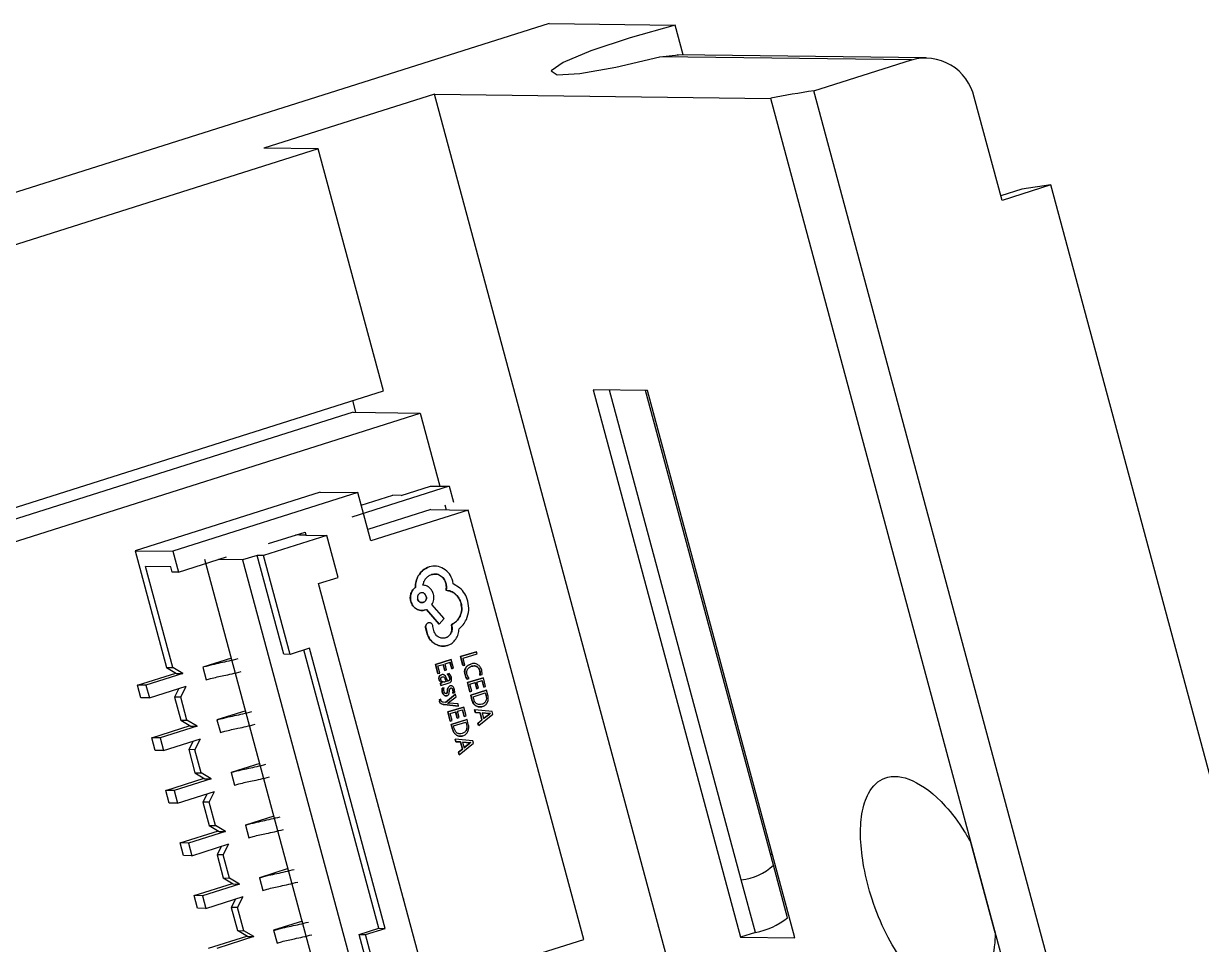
# Model space of a CAD drawing. Header units: millimetres. Extents: x 15 to 1184, y 5 to 836.
# Drawn here: x 802.96 to 813.7, y 611.47 to 619.87 of the extents above; entities that cross this region are included whole.
import ezdxf

# ---------------------------------------------------------------- set-up
doc = ezdxf.new("R2010")
doc.units = ezdxf.units.MM
doc.layers.get('0').update_dxf_attribs({"lineweight": 18})

msp = doc.modelspace()

# ---------------------------------------------------------------- linework, layer by layer
at = {"color": 7, "linetype": 'Continuous', "lineweight": 25}
for p, q in [((807.752, 619.868), (791.772, 614.806)), ((807.752, 619.868), (808.902, 619.854)), ((808.975, 619.583), (808.902, 619.854)), ((808.761, 619.564), (808.931, 619.583)), ((811.054, 619.536), (808.761, 619.564)), ((811.189, 619.556), (808.919, 619.583)), ((810.166, 619.254), (811.054, 619.536)), ((806.707, 619.224), (805.153, 618.731)), ((806.707, 619.224), (809.772, 619.186)), ((811.213, 602.483), (806.707, 619.224)), ((814.163, 602.872), (809.772, 619.186)), ((816.883, 594.304), (810.166, 619.254)), ((811.88, 618.256), (811.627, 619.196)), ((805.648, 618.725), (796.77, 615.913)), ((805.648, 618.725), (805.153, 618.731)), ((806.242, 616.518), (805.648, 618.725)), ((812.061, 618.359), (811.869, 618.298)), ((812.324, 618.397), (811.88, 618.256)), ((812.324, 618.397), (812.061, 618.359)), ((818.658, 594.867), (812.324, 618.397)), ((798.171, 613.961), (806.242, 616.518)), ((808.649, 616.522), (808.154, 616.528)), ((808.154, 616.528), (809.497, 611.538)), ((809.504, 612.061), (808.302, 616.526)), ((809.796, 612.193), (808.631, 616.522)), ((809.992, 611.532), (808.649, 616.522)), ((805.991, 616.323), (805.963, 616.43)), ((805.967, 616.323), (798.198, 613.862)), ((798.247, 613.677), (806.576, 616.315)), ((805.967, 616.323), (806.576, 616.315)), ((806.576, 616.315), (806.755, 615.65)), ((806.843, 615.649), (805.955, 615.367)), ((806.405, 615.566), (806.672, 615.651)), ((806.672, 615.651), (806.843, 615.649)), ((806.843, 615.649), (806.882, 615.505)), ((805.666, 615.596), (803.979, 615.061)), ((806.009, 615.592), (804.322, 615.057)), ((805.666, 615.596), (806.009, 615.592)), ((806.128, 615.15), (806.009, 615.592)), ((806.04, 615.476), (806.329, 615.567)), ((806.405, 615.566), (806.329, 615.567)), ((806.673, 615.436), (806.1, 615.254)), ((807.016, 615.431), (806.128, 615.15)), ((806.673, 615.436), (807.016, 615.431)), ((806.801, 615.479), (806.814, 615.434)), ((808.07, 611.516), (807.016, 615.431)), ((805.196, 615.126), (805.528, 615.231)), ((805.475, 615.214), (805.478, 615.204)), ((805.528, 615.231), (805.535, 615.203)), ((805.726, 615.201), (805.149, 615.018)), ((805.478, 615.204), (805.445, 615.205)), ((805.535, 615.203), (805.478, 615.204)), ((805.535, 615.203), (805.726, 615.201)), ((805.829, 614.817), (805.726, 615.201)), ((803.979, 615.061), (804.266, 613.996)), ((803.979, 615.061), (804.322, 615.057)), ((804.322, 615.057), (804.374, 614.865)), ((804.374, 614.865), (804.812, 615.004)), ((805.092, 615.019), (804.958, 614.977)), ((805.149, 615.018), (805.092, 615.019)), ((805.334, 614.117), (805.092, 615.019)), ((805.391, 614.116), (805.149, 615.018)), ((804.304, 614.914), (804.075, 614.917)), ((804.323, 613.995), (804.075, 614.917)), ((804.317, 614.866), (804.304, 614.914)), ((805.789, 610.621), (804.616, 614.981)), ((804.958, 614.977), (804.735, 614.98)), ((804.958, 614.977), (806.132, 610.617)), ((804.374, 614.865), (804.317, 614.866)), ((805.652, 614.761), (805.829, 614.817)), ((806.56, 614.832), (806.56, 614.832)), ((806.879, 614.758), (806.874, 614.784)), ((806.618, 611.169), (805.652, 614.761)), ((806.534, 614.727), (806.534, 614.727)), ((806.812, 614.764), (806.812, 614.764)), ((806.813, 614.7), (806.812, 614.7)), ((806.937, 614.723), (806.879, 614.758)), ((806.492, 614.6), (806.491, 614.6)), ((806.633, 614.645), (806.633, 614.645)), ((806.797, 614.443), (806.685, 614.57)), ((806.95, 614.582), (806.95, 614.582)), ((806.624, 614.521), (806.634, 614.524)), ((806.751, 614.392), (806.634, 614.524)), ((806.634, 614.524), (806.751, 614.392)), ((806.645, 614.295), (806.627, 614.361)), ((806.628, 614.361), (806.627, 614.361)), ((806.628, 614.361), (806.645, 614.295)), ((806.651, 614.403), (806.651, 614.403)), ((806.693, 614.371), (806.692, 614.378)), ((806.706, 614.321), (806.693, 614.371)), ((806.751, 614.392), (806.797, 614.443)), ((806.751, 614.392), (806.751, 614.392)), ((806.864, 614.377), (806.862, 614.386)), ((806.863, 614.386), (806.862, 614.386)), ((806.863, 614.386), (806.865, 614.377)), ((806.865, 614.377), (806.864, 614.377)), ((805.784, 614.281), (805.781, 614.281)), ((806.645, 614.295), (806.645, 614.295)), ((806.807, 614.266), (806.807, 614.266)), ((805.569, 614.173), (805.391, 614.116)), ((806.2, 611.618), (805.517, 614.156)), ((806.257, 611.617), (805.569, 614.173)), ((806.718, 614.208), (806.718, 614.208)), ((806.946, 614.096), (807.09, 614.14)), ((807.091, 614.14), (806.946, 614.096)), ((807.091, 614.14), (807.09, 614.14)), ((807.096, 614.12), (807.091, 614.14)), ((804.858, 614.081), (804.596, 613.999)), ((805.391, 614.116), (805.334, 614.117)), ((806.716, 614.025), (806.861, 614.069)), ((806.861, 614.069), (806.716, 614.025)), ((806.804, 614.03), (806.85, 614.044)), ((806.818, 613.974), (806.804, 614.03)), ((806.865, 613.984), (806.849, 614.044)), ((806.85, 614.044), (806.866, 613.984)), ((806.861, 614.069), (806.861, 614.069)), ((806.882, 613.989), (806.861, 614.069)), ((806.967, 614.013), (806.946, 614.096)), ((806.946, 614.096), (806.946, 614.096)), ((806.946, 614.096), (806.968, 614.013)), ((806.968, 614.081), (807.096, 614.12)), ((806.984, 614.018), (806.968, 614.081)), ((807.039, 614.028), (807.039, 614.028)), ((804.001, 613.835), (804.351, 613.946)), ((804.415, 613.941), (804.078, 613.834)), ((804.266, 613.996), (804.323, 613.995)), ((804.266, 613.996), (804.358, 613.942)), ((804.415, 613.941), (804.323, 613.995)), ((804.358, 613.942), (804.415, 613.941)), ((804.596, 613.999), (804.627, 613.884)), ((806.738, 613.941), (806.716, 614.025)), ((806.716, 614.025), (806.716, 614.025)), ((806.716, 614.025), (806.739, 613.941)), ((806.738, 614.01), (806.787, 614.025)), ((806.755, 613.946), (806.738, 614.01)), ((806.739, 613.941), (806.738, 613.941)), ((806.739, 613.941), (806.755, 613.946)), ((806.771, 613.93), (806.771, 613.93)), ((806.801, 613.969), (806.787, 614.025)), ((806.787, 614.025), (806.802, 613.969)), ((806.802, 613.969), (806.801, 613.969)), ((806.802, 613.969), (806.818, 613.974)), ((806.824, 613.935), (806.842, 613.941)), ((806.825, 613.935), (806.824, 613.935)), ((806.842, 613.941), (806.825, 613.935)), ((806.842, 613.941), (806.842, 613.941)), ((806.866, 613.984), (806.865, 613.984)), ((806.866, 613.984), (806.882, 613.989)), ((806.968, 614.013), (806.967, 614.013)), ((806.968, 614.013), (806.984, 614.018)), ((806.986, 613.932), (806.986, 613.932)), ((806.992, 613.992), (806.992, 613.992)), ((807.094, 614.004), (807.093, 614.004)), ((807.121, 613.967), (807.12, 613.967)), ((807.122, 613.927), (807.121, 613.927)), ((807.122, 613.927), (807.141, 613.933)), ((807.141, 613.933), (807.138, 613.972)), ((804.032, 613.72), (804.001, 613.835)), ((804.078, 613.834), (804.001, 613.835)), ((804.078, 613.834), (804.109, 613.719)), ((804.109, 613.719), (804.446, 613.826)), ((804.396, 613.727), (804.446, 613.826)), ((806.75, 613.886), (806.75, 613.886)), ((806.752, 613.914), (806.751, 613.914)), ((806.761, 613.852), (806.777, 613.857)), ((806.767, 613.832), (806.761, 613.852)), ((806.762, 613.852), (806.761, 613.852)), ((806.778, 613.857), (806.762, 613.852)), ((806.762, 613.852), (806.767, 613.832)), ((806.767, 613.832), (806.833, 613.853)), ((806.767, 613.832), (806.767, 613.832)), ((806.792, 613.91), (806.792, 613.91)), ((806.803, 613.893), (806.813, 613.868)), ((806.804, 613.893), (806.803, 613.893)), ((806.813, 613.868), (806.803, 613.865)), ((806.804, 613.865), (806.803, 613.865)), ((806.804, 613.893), (806.814, 613.868)), ((806.814, 613.868), (806.804, 613.865)), ((806.814, 613.868), (806.813, 613.868)), ((806.828, 613.872), (806.815, 613.904)), ((806.835, 613.818), (806.834, 613.818)), ((806.847, 613.902), (806.847, 613.902)), ((806.849, 613.829), (806.849, 613.829)), ((807.006, 613.891), (807.024, 613.897)), ((807.006, 613.891), (807.006, 613.891)), ((807.008, 613.858), (807.153, 613.903)), ((807.153, 613.903), (807.008, 613.858)), ((807.03, 613.774), (807.008, 613.858)), ((807.008, 613.858), (807.008, 613.858)), ((807.008, 613.858), (807.03, 613.774)), ((807.03, 613.843), (807.079, 613.858)), ((807.047, 613.779), (807.03, 613.843)), ((807.093, 613.802), (807.078, 613.858)), ((807.079, 613.858), (807.093, 613.802)), ((807.095, 613.863), (807.142, 613.878)), ((807.11, 613.807), (807.095, 613.863)), ((807.157, 613.817), (807.141, 613.878)), ((807.142, 613.878), (807.158, 613.817)), ((807.153, 613.903), (807.153, 613.903)), ((807.174, 613.822), (807.153, 613.903)), ((807.158, 613.817), (807.157, 613.817)), ((807.158, 613.817), (807.174, 613.822)), ((804.109, 613.719), (804.032, 613.72)), ((804.377, 613.804), (804.338, 613.727)), ((804.396, 613.727), (804.338, 613.727)), ((804.338, 613.727), (804.395, 613.516)), ((804.452, 613.516), (804.396, 613.727)), ((805.913, 613.801), (805.91, 613.801)), ((806.75, 613.701), (806.766, 613.706)), ((806.766, 613.706), (806.75, 613.701)), ((806.767, 613.695), (806.766, 613.706)), ((806.777, 613.807), (806.796, 613.812)), ((806.778, 613.807), (806.777, 613.807)), ((806.796, 613.812), (806.778, 613.807)), ((806.779, 613.775), (806.779, 613.775)), ((806.796, 613.812), (806.796, 613.812)), ((806.796, 613.744), (806.796, 613.744)), ((806.808, 613.676), (806.899, 613.752)), ((806.9, 613.752), (806.808, 613.676)), ((806.815, 613.758), (806.814, 613.758)), ((806.823, 613.766), (806.827, 613.79)), ((806.827, 613.79), (806.823, 613.766)), ((806.823, 613.766), (806.823, 613.766)), ((806.827, 613.79), (806.827, 613.79)), ((806.835, 613.677), (806.906, 613.73)), ((806.844, 613.78), (806.848, 613.802)), ((806.856, 613.809), (806.856, 613.809)), ((806.868, 613.806), (806.868, 613.806)), ((806.876, 613.792), (806.875, 613.792)), ((806.876, 613.761), (806.875, 613.761)), ((806.876, 613.761), (806.893, 613.767)), ((806.893, 613.767), (806.891, 613.795)), ((806.9, 613.752), (806.899, 613.752)), ((806.906, 613.73), (806.9, 613.752)), ((807.03, 613.774), (807.047, 613.779)), ((807.03, 613.774), (807.03, 613.774)), ((807.038, 613.745), (807.182, 613.789)), ((807.183, 613.789), (807.038, 613.745)), ((807.049, 613.702), (807.038, 613.745)), ((807.038, 613.745), (807.038, 613.745)), ((807.038, 613.745), (807.049, 613.702)), ((807.06, 613.729), (807.171, 613.764)), ((807.066, 613.707), (807.06, 613.729)), ((807.093, 613.802), (807.11, 613.807)), ((807.093, 613.802), (807.093, 613.802)), ((807.171, 613.764), (807.178, 613.74)), ((807.171, 613.764), (807.177, 613.74)), ((807.178, 613.74), (807.177, 613.74)), ((807.183, 613.789), (807.182, 613.789)), ((807.195, 613.745), (807.183, 613.789)), ((804.987, 613.602), (804.725, 613.519)), ((806.75, 613.701), (806.752, 613.688)), ((806.808, 613.676), (806.787, 613.679)), ((806.927, 613.645), (806.795, 613.659)), ((806.796, 613.659), (806.795, 613.659)), ((806.796, 613.659), (806.928, 613.645)), ((806.827, 613.671), (806.836, 613.671)), ((806.828, 613.672), (806.835, 613.677)), ((806.837, 613.671), (806.828, 613.671)), ((806.83, 613.592), (806.974, 613.636)), ((806.975, 613.636), (806.83, 613.592)), ((806.837, 613.671), (806.836, 613.671)), ((806.923, 613.665), (806.837, 613.671)), ((806.917, 613.597), (806.963, 613.611)), ((806.928, 613.645), (806.923, 613.665)), ((806.928, 613.645), (806.927, 613.645)), ((806.979, 613.55), (806.963, 613.611)), ((806.963, 613.611), (806.979, 613.55)), ((806.975, 613.636), (806.974, 613.636)), ((806.996, 613.556), (806.975, 613.636)), ((807.049, 613.702), (807.049, 613.702)), ((807.079, 613.586), (807.073, 613.609)), ((807.074, 613.609), (807.073, 613.609)), ((807.074, 613.609), (807.08, 613.586)), ((807.234, 613.594), (807.074, 613.609)), ((807.086, 613.647), (807.085, 613.647)), ((807.14, 613.661), (807.139, 613.661)), ((807.176, 613.691), (807.176, 613.691)), ((804.395, 613.516), (804.452, 613.516)), ((804.395, 613.516), (804.487, 613.462)), ((804.544, 613.461), (804.452, 613.516)), ((804.725, 613.519), (804.756, 613.404)), ((806.852, 613.507), (806.83, 613.592)), ((806.83, 613.592), (806.83, 613.592)), ((806.83, 613.592), (806.852, 613.507)), ((806.852, 613.576), (806.901, 613.591)), ((806.869, 613.512), (806.852, 613.576)), ((806.852, 613.507), (806.869, 613.512)), ((806.852, 613.507), (806.852, 613.507)), ((806.859, 613.478), (807.004, 613.522)), ((807.005, 613.522), (806.86, 613.478)), ((806.882, 613.463), (806.993, 613.497)), ((806.915, 613.535), (806.9, 613.591)), ((806.901, 613.591), (806.915, 613.535)), ((806.915, 613.535), (806.932, 613.541)), ((806.915, 613.535), (806.915, 613.535)), ((806.932, 613.541), (806.917, 613.597)), ((806.979, 613.55), (806.996, 613.556)), ((806.979, 613.55), (806.979, 613.55)), ((806.993, 613.497), (806.999, 613.474)), ((806.993, 613.497), (806.999, 613.474)), ((807.005, 613.522), (807.004, 613.522)), ((807.016, 613.478), (807.005, 613.522)), ((807.123, 613.583), (807.079, 613.586)), ((807.08, 613.586), (807.079, 613.586)), ((807.08, 613.586), (807.123, 613.583)), ((807.104, 613.49), (807.14, 613.518)), ((807.14, 613.518), (807.105, 613.49)), ((807.111, 613.468), (807.24, 613.572)), ((807.14, 613.518), (807.123, 613.583)), ((807.123, 613.583), (807.14, 613.518)), ((807.123, 613.583), (807.123, 613.583)), ((807.14, 613.518), (807.14, 613.518)), ((807.207, 613.577), (807.141, 613.582)), ((807.141, 613.582), (807.155, 613.53)), ((807.141, 613.582), (807.207, 613.577)), ((807.155, 613.53), (807.209, 613.572)), ((807.209, 613.572), (807.155, 613.53)), ((807.218, 613.578), (807.207, 613.577)), ((807.207, 613.577), (807.207, 613.577)), ((807.218, 613.578), (807.209, 613.572)), ((807.24, 613.572), (807.234, 613.594)), ((804.131, 613.355), (804.48, 613.466)), ((804.544, 613.461), (804.207, 613.355)), ((804.487, 613.462), (804.544, 613.461)), ((806.871, 613.435), (806.859, 613.478)), ((806.86, 613.478), (806.859, 613.478)), ((806.86, 613.478), (806.871, 613.435)), ((806.871, 613.435), (806.871, 613.435)), ((806.888, 613.44), (806.882, 613.463)), ((806.961, 613.394), (806.961, 613.394)), ((806.998, 613.424), (806.997, 613.424)), ((806.999, 613.474), (806.999, 613.474)), ((807.11, 613.468), (807.104, 613.49)), ((807.105, 613.49), (807.104, 613.49)), ((807.105, 613.49), (807.111, 613.468)), ((807.111, 613.468), (807.11, 613.468)), ((804.162, 613.24), (804.131, 613.355)), ((804.207, 613.355), (804.131, 613.355)), ((804.207, 613.355), (804.238, 613.239)), ((804.238, 613.239), (804.575, 613.346)), ((804.507, 613.325), (804.468, 613.248)), ((804.525, 613.247), (804.575, 613.346)), ((806.042, 613.321), (806.039, 613.321)), ((806.901, 613.319), (806.895, 613.342)), ((806.895, 613.342), (806.901, 613.319)), ((807.056, 613.327), (806.895, 613.342)), ((806.895, 613.342), (806.895, 613.342)), ((806.944, 613.317), (806.901, 613.319)), ((806.901, 613.319), (806.945, 613.317)), ((806.901, 613.319), (806.901, 613.319)), ((806.907, 613.38), (806.907, 613.38)), ((806.932, 613.201), (807.062, 613.305)), ((806.962, 613.251), (806.944, 613.317)), ((806.945, 613.317), (806.944, 613.317)), ((806.945, 613.317), (806.962, 613.251)), ((807.029, 613.31), (806.963, 613.315)), ((806.963, 613.315), (806.977, 613.263)), ((806.963, 613.315), (807.029, 613.31)), ((807.03, 613.305), (806.976, 613.263)), ((806.977, 613.263), (807.031, 613.305)), ((807.04, 613.311), (807.029, 613.31)), ((807.029, 613.31), (807.029, 613.31)), ((807.04, 613.311), (807.031, 613.305)), ((807.062, 613.305), (807.056, 613.327)), ((804.238, 613.239), (804.162, 613.24)), ((804.525, 613.247), (804.468, 613.248)), ((804.468, 613.248), (804.524, 613.037)), ((804.582, 613.036), (804.525, 613.247)), ((806.926, 613.223), (806.962, 613.251)), ((806.932, 613.201), (806.926, 613.223)), ((806.927, 613.223), (806.926, 613.223)), ((806.962, 613.251), (806.927, 613.223)), ((806.927, 613.223), (806.932, 613.201)), ((806.932, 613.201), (806.932, 613.201)), ((806.962, 613.251), (806.962, 613.251)), ((805.116, 613.122), (804.855, 613.039)), ((804.26, 612.876), (804.609, 612.986)), ((804.673, 612.982), (804.336, 612.875)), ((804.524, 613.037), (804.582, 613.036)), ((804.524, 613.037), (804.616, 612.982)), ((804.673, 612.982), (804.582, 613.036)), ((804.616, 612.982), (804.673, 612.982)), ((804.855, 613.039), (804.886, 612.924)), ((804.291, 612.76), (804.26, 612.876)), ((804.336, 612.875), (804.26, 612.876)), ((804.336, 612.875), (804.367, 612.76)), ((804.367, 612.76), (804.704, 612.866)), ((804.654, 612.767), (804.704, 612.866)), ((804.367, 612.76), (804.291, 612.76)), ((804.636, 612.845), (804.597, 612.768)), ((804.654, 612.767), (804.597, 612.768)), ((804.597, 612.768), (804.654, 612.557)), ((804.711, 612.556), (804.654, 612.767)), ((806.171, 612.841), (806.168, 612.841)), ((805.245, 612.642), (804.984, 612.559)), ((804.654, 612.557), (804.711, 612.556)), ((804.654, 612.557), (804.745, 612.502)), ((804.802, 612.502), (804.711, 612.556)), ((804.984, 612.559), (805.015, 612.444)), ((804.389, 612.396), (804.738, 612.507)), ((804.802, 612.502), (804.465, 612.395)), ((804.745, 612.502), (804.802, 612.502)), ((804.42, 612.281), (804.389, 612.396)), ((804.465, 612.395), (804.389, 612.396)), ((804.465, 612.395), (804.496, 612.28)), ((804.496, 612.28), (804.833, 612.387)), ((804.765, 612.365), (804.726, 612.288)), ((804.783, 612.287), (804.833, 612.387)), ((806.3, 612.362), (806.297, 612.362)), ((811.817, 611.577), (811.595, 612.401)), ((804.496, 612.28), (804.42, 612.281)), ((804.783, 612.287), (804.726, 612.288)), ((804.726, 612.288), (804.783, 612.077)), ((804.84, 612.076), (804.783, 612.287)), ((809.786, 612.298), (809.77, 612.289)), ((805.374, 612.162), (805.113, 612.079)), ((809.925, 611.713), (809.796, 612.193)), ((804.518, 611.916), (804.868, 612.027)), ((804.932, 612.022), (804.594, 611.915)), ((804.783, 612.077), (804.84, 612.076)), ((804.783, 612.077), (804.874, 612.023)), ((804.932, 612.022), (804.84, 612.076)), ((804.874, 612.023), (804.932, 612.022)), ((805.113, 612.079), (805.144, 611.964)), ((809.633, 611.581), (809.504, 612.061)), ((804.549, 611.801), (804.518, 611.916)), ((804.594, 611.915), (804.518, 611.916)), ((804.594, 611.915), (804.625, 611.8)), ((804.625, 611.8), (804.963, 611.907)), ((804.894, 611.885), (804.855, 611.808)), ((804.912, 611.808), (804.963, 611.907)), ((806.43, 611.882), (806.427, 611.882)), ((804.625, 611.8), (804.549, 611.801)), ((804.912, 611.808), (804.855, 611.808)), ((804.855, 611.808), (804.912, 611.597)), ((804.969, 611.596), (804.912, 611.808)), ((805.504, 611.682), (805.242, 611.6)), ((804.912, 611.597), (804.969, 611.596)), ((805.004, 611.543), (804.912, 611.597)), ((805.061, 611.542), (804.969, 611.596)), ((805.242, 611.6), (805.273, 611.484)), ((806.022, 611.562), (806.2, 611.618)), ((806.265, 610.659), (806.022, 611.562)), ((806.022, 611.562), (806.079, 611.561)), ((806.079, 611.561), (806.257, 611.617)), ((806.322, 610.659), (806.079, 611.561)), ((806.2, 611.618), (806.257, 611.617)), ((809.633, 611.581), (809.497, 611.538)), ((804.647, 611.436), (804.997, 611.547)), ((805.061, 611.542), (804.723, 611.435)), ((805.004, 611.543), (805.061, 611.542)), ((807.182, 611.235), (808.07, 611.516)), ((809.497, 611.538), (809.992, 611.532))]:
    msp.add_line(p, q, dxfattribs=at)
msp.add_lwpolyline([(808.902, 619.854), (808.491, 619.738), (808.132, 619.618), (807.879, 619.512), (807.771, 619.436), (807.825, 619.401), (808.032, 619.413), (808.361, 619.47), (808.761, 619.564)], dxfattribs=at)
for centre, radius, start, end in [((811.18, 619.095), 0.458, 12.7358, 106.0219), ((811.379, 611.069), 8.275, 98.4254, 101.197), ((809.46, 612.547), 0.488, 275.1466, 313.5483), ((809.504, 612.255), 0.686, 280.8198, 307.865)]:
    msp.add_arc(centre, radius, start, end, dxfattribs=at)
for points, knots in [([(806.56, 614.832), (806.573, 614.85), (806.599, 614.888), (806.639, 614.905), (806.66, 614.913)], [0, 0, 0, 0, 0.0659269, 0.1315919, 0.1315919, 0.1315919, 0.1315919]), ([(806.66, 614.913), (806.64, 614.905), (806.599, 614.888), (806.573, 614.85), (806.56, 614.832)], [0, 0, 0, 0, 0.0656668, 0.1315933, 0.1315933, 0.1315933, 0.1315933]), ([(806.791, 614.897), (806.77, 614.907), (806.728, 614.927), (806.683, 614.918), (806.66, 614.913)], [0, 0, 0, 0, 0.0677006, 0.1356968, 0.1356968, 0.1356968, 0.1356968]), ([(806.874, 614.784), (806.866, 614.808), (806.849, 614.854), (806.81, 614.883), (806.791, 614.897)], [0, 0, 0, 0, 0.0713185, 0.1431545, 0.1431545, 0.1431545, 0.1431545]), ([(806.534, 614.727), (806.534, 614.746), (806.536, 614.783), (806.552, 614.815), (806.56, 614.832)], [0, 0, 0, 0, 0.0543279, 0.1086008, 0.1086008, 0.1086008, 0.1086008]), ([(806.56, 614.832), (806.552, 614.815), (806.536, 614.783), (806.535, 614.746), (806.534, 614.727)], [0, 0, 0, 0, 0.0542716, 0.1086008, 0.1086008, 0.1086008, 0.1086008]), ([(806.603, 614.748), (806.606, 614.758), (806.61, 614.78), (806.628, 614.808), (806.651, 614.832), (806.671, 614.84), (806.68, 614.844)], [0, 0, 0, 0, 0.0322819, 0.0641111, 0.0971692, 0.1297725, 0.1297725, 0.1297725, 0.1297725]), ([(806.812, 614.764), (806.807, 614.778), (806.796, 614.807), (806.762, 614.835), (806.722, 614.852), (806.694, 614.846), (806.68, 614.844)], [0, 0, 0, 0, 0.0428378, 0.086101, 0.1291327, 0.1722455, 0.1722455, 0.1722455, 0.1722455]), ([(806.68, 614.844), (806.694, 614.846), (806.722, 614.852), (806.763, 614.835), (806.797, 614.807), (806.807, 614.778), (806.812, 614.764)], [0, 0, 0, 0, 0.0431129, 0.0861446, 0.1294077, 0.1722455, 0.1722455, 0.1722455, 0.1722455]), ([(806.491, 614.6), (806.489, 614.612), (806.485, 614.636), (806.492, 614.672), (806.508, 614.705), (806.525, 614.72), (806.534, 614.727)], [0, 0, 0, 0, 0.0358271, 0.0718504, 0.1069397, 0.1421708, 0.1421708, 0.1421708, 0.1421708]), ([(806.534, 614.727), (806.525, 614.72), (806.508, 614.705), (806.493, 614.672), (806.485, 614.636), (806.49, 614.612), (806.492, 614.6)], [0, 0, 0, 0, 0.0352311, 0.0703204, 0.1063437, 0.1421708, 0.1421708, 0.1421708, 0.1421708]), ([(806.633, 614.645), (806.631, 614.65), (806.627, 614.661), (806.616, 614.671), (806.607, 614.676), (806.596, 614.679), (806.585, 614.677), (806.574, 614.673), (806.565, 614.667), (806.558, 614.657), (806.553, 614.647), (806.551, 614.635), (806.552, 614.626), (806.553, 614.62)], [0, 0, 0, 0, 0.016811, 0.0336765, 0.0421886, 0.0505336, 0.0680971, 0.0766266, 0.0849769, 0.1025231, 0.1109087, 0.1191264, 0.1363447, 0.1363447, 0.1363447, 0.1363447]), ([(806.699, 614.664), (806.695, 614.675), (806.687, 614.698), (806.663, 614.723), (806.635, 614.742), (806.614, 614.746), (806.603, 614.748)], [0, 0, 0, 0, 0.034219, 0.0683167, 0.1019629, 0.1349954, 0.1349954, 0.1349954, 0.1349954]), ([(806.812, 614.7), (806.814, 614.711), (806.818, 614.732), (806.814, 614.754), (806.812, 614.764)], [0, 0, 0, 0, 0.03249751, 0.0643087, 0.0643087, 0.0643087, 0.0643087]), ([(806.812, 614.764), (806.815, 614.754), (806.819, 614.732), (806.815, 614.711), (806.813, 614.7)], [0, 0, 0, 0, 0.03176585, 0.06430904, 0.06430904, 0.06430904, 0.06430904]), ([(806.95, 614.582), (806.944, 614.598), (806.933, 614.63), (806.899, 614.667), (806.859, 614.694), (806.828, 614.698), (806.812, 614.7)], [0, 0, 0, 0, 0.0493537, 0.0985159, 0.146224, 0.194455, 0.194455, 0.194455, 0.194455]), ([(806.813, 614.7), (806.828, 614.698), (806.859, 614.694), (806.9, 614.667), (806.933, 614.63), (806.945, 614.598), (806.95, 614.582)], [0, 0, 0, 0, 0.048231, 0.0959392, 0.1451014, 0.194455, 0.194455, 0.194455, 0.194455]), ([(807.012, 614.602), (807.004, 614.625), (806.988, 614.672), (806.954, 614.706), (806.937, 614.723)], [0, 0, 0, 0, 0.0717155, 0.1444544, 0.1444544, 0.1444544, 0.1444544]), ([(806.623, 614.521), (806.61, 614.518), (806.582, 614.513), (806.541, 614.529), (806.507, 614.557), (806.497, 614.586), (806.491, 614.6)], [0, 0, 0, 0, 0.0428362, 0.0860977, 0.1291278, 0.1722391, 0.1722391, 0.1722391, 0.1722391]), ([(806.492, 614.6), (806.497, 614.586), (806.507, 614.557), (806.542, 614.529), (806.582, 614.513), (806.61, 614.518), (806.624, 614.521)], [0, 0, 0, 0, 0.0431113, 0.0861413, 0.1294029, 0.1722391, 0.1722391, 0.1722391, 0.1722391]), ([(806.553, 614.62), (806.555, 614.615), (806.56, 614.604), (806.571, 614.594), (806.58, 614.589), (806.591, 614.587), (806.602, 614.588), (806.612, 614.592), (806.622, 614.599), (806.629, 614.608), (806.633, 614.619), (806.636, 614.63), (806.634, 614.639), (806.633, 614.645)], [0, 0, 0, 0, 0.0171577, 0.0342671, 0.0426527, 0.0508705, 0.0680888, 0.0766197, 0.0849706, 0.1025144, 0.1109, 0.1191178, 0.1363361, 0.1363361, 0.1363361, 0.1363361]), ([(806.633, 614.645), (806.634, 614.639), (806.635, 614.63), (806.633, 614.619), (806.628, 614.608), (806.621, 614.599), (806.612, 614.592), (806.602, 614.588), (806.591, 614.587), (806.58, 614.589), (806.57, 614.594), (806.559, 614.604), (806.555, 614.615), (806.553, 614.62)], [0, 0, 0, 0, 0.0172183, 0.0254361, 0.0338217, 0.0513655, 0.0597164, 0.0682473, 0.0854656, 0.0936834, 0.102069, 0.1191784, 0.1363361, 0.1363361, 0.1363361, 0.1363361]), ([(806.685, 614.57), (806.689, 614.577), (806.697, 614.591), (806.703, 614.615), (806.704, 614.64), (806.7, 614.656), (806.699, 614.664)], [0, 0, 0, 0, 0.02483352, 0.04860991, 0.07255573, 0.09787294, 0.09787294, 0.09787294, 0.09787294]), ([(806.862, 614.386), (806.878, 614.396), (806.911, 614.414), (806.943, 614.464), (806.96, 614.522), (806.953, 614.562), (806.95, 614.582)], [0, 0, 0, 0, 0.0574297, 0.115589, 0.1738591, 0.2321881, 0.2321881, 0.2321881, 0.2321881]), ([(806.95, 614.582), (806.954, 614.562), (806.96, 614.522), (806.943, 614.464), (806.911, 614.414), (806.879, 614.396), (806.863, 614.386)], [0, 0, 0, 0, 0.058329, 0.1165992, 0.1747584, 0.2321881, 0.2321881, 0.2321881, 0.2321881]), ([(806.998, 614.434), (807.008, 614.462), (807.027, 614.516), (807.017, 614.574), (807.012, 614.602)], [0, 0, 0, 0, 0.0865892, 0.1711948, 0.1711948, 0.1711948, 0.1711948]), ([(806.627, 614.361), (806.627, 614.365), (806.626, 614.374), (806.631, 614.387), (806.639, 614.398), (806.647, 614.401), (806.651, 614.403)], [0, 0, 0, 0, 0.01298038, 0.02621488, 0.0391867, 0.05248105, 0.05248105, 0.05248105, 0.05248105]), ([(806.651, 614.403), (806.647, 614.401), (806.64, 614.398), (806.631, 614.387), (806.627, 614.374), (806.627, 614.365), (806.628, 614.361)], [0, 0, 0, 0, 0.01329434, 0.02626617, 0.03950066, 0.05248105, 0.05248105, 0.05248105, 0.05248105]), ([(806.692, 614.378), (806.691, 614.383), (806.688, 614.389), (806.682, 614.396), (806.675, 614.401), (806.664, 614.405), (806.656, 614.404), (806.651, 614.403)], [0, 0, 0, 0, 0.01357537, 0.0200714, 0.0267191, 0.04005514, 0.05332339, 0.05332339, 0.05332339, 0.05332339]), ([(806.807, 614.266), (806.817, 614.27), (806.838, 614.279), (806.855, 614.303), (806.864, 614.325), (806.869, 614.348), (806.866, 614.366), (806.864, 614.377)], [0, 0, 0, 0, 0.0342567, 0.0689582, 0.0865455, 0.1034868, 0.1381577, 0.1381577, 0.1381577, 0.1381577]), ([(806.865, 614.377), (806.867, 614.366), (806.87, 614.348), (806.865, 614.325), (806.856, 614.303), (806.838, 614.279), (806.818, 614.27), (806.807, 614.266)], [0, 0, 0, 0, 0.0346709, 0.0516123, 0.0691995, 0.1039011, 0.1381577, 0.1381577, 0.1381577, 0.1381577]), ([(806.932, 614.349), (806.945, 614.361), (806.972, 614.385), (806.989, 614.417), (806.998, 614.434)], [0, 0, 0, 0, 0.0530504, 0.1083249, 0.1083249, 0.1083249, 0.1083249]), ([(806.718, 614.208), (806.701, 614.219), (806.669, 614.24), (806.653, 614.277), (806.645, 614.295)], [0, 0, 0, 0, 0.0582024, 0.1157756, 0.1157756, 0.1157756, 0.1157756]), ([(806.645, 614.295), (806.653, 614.277), (806.67, 614.24), (806.702, 614.219), (806.718, 614.208)], [0, 0, 0, 0, 0.0575679, 0.1157764, 0.1157764, 0.1157764, 0.1157764]), ([(806.807, 614.266), (806.797, 614.264), (806.776, 614.26), (806.746, 614.27), (806.72, 614.291), (806.711, 614.311), (806.706, 614.321)], [0, 0, 0, 0, 0.0322813, 0.0640048, 0.0960785, 0.127904, 0.127904, 0.127904, 0.127904]), ([(806.826, 614.197), (806.841, 614.204), (806.87, 614.216), (806.903, 614.254), (806.927, 614.298), (806.931, 614.332), (806.932, 614.349)], [0, 0, 0, 0, 0.0489776, 0.0982916, 0.1477471, 0.19668, 0.19668, 0.19668, 0.19668]), ([(806.826, 614.197), (806.807, 614.193), (806.77, 614.186), (806.735, 614.201), (806.718, 614.208)], [0, 0, 0, 0, 0.056021, 0.1118339, 0.1118339, 0.1118339, 0.1118339]), ([(806.718, 614.208), (806.735, 614.201), (806.771, 614.186), (806.808, 614.193), (806.826, 614.197)], [0, 0, 0, 0, 0.0558037, 0.1118352, 0.1118352, 0.1118352, 0.1118352]), ([(804.914, 614.074), (804.886, 614.067), (804.831, 614.053), (804.756, 614.038), (804.692, 614.024), (804.637, 614.01), (804.61, 614.002), (804.596, 613.999)], [0, 0, 0, 0, 0.0811939, 0.1629402, 0.2438941, 0.2859844, 0.3261884, 0.3261884, 0.3261884, 0.3261884]), ([(806.992, 613.992), (806.994, 613.996), (807, 614.005), (807.015, 614.019), (807.029, 614.024), (807.039, 614.028)], [0, 0, 0, 0, 0.01438081, 0.02894008, 0.06081864, 0.06081864, 0.06081864, 0.06081864]), ([(807.039, 614.028), (807.029, 614.024), (807.015, 614.019), (807, 614.005), (806.995, 613.996), (806.992, 613.992)], [0, 0, 0, 0, 0.03187858, 0.04643784, 0.06081864, 0.06081864, 0.06081864, 0.06081864]), ([(807.101, 614.023), (807.097, 614.025), (807.087, 614.03), (807.066, 614.034), (807.05, 614.031), (807.039, 614.028)], [0, 0, 0, 0, 0.01536317, 0.03076886, 0.06418939, 0.06418939, 0.06418939, 0.06418939]), ([(804.627, 613.884), (804.641, 613.887), (804.695, 613.903), (804.775, 613.92), (804.862, 613.938), (804.917, 613.952), (804.945, 613.959)], [0, 0, 0, 0, 0.0399054, 0.162899, 0.2448196, 0.3261866, 0.3261866, 0.3261866, 0.3261866]), ([(806.751, 613.914), (806.752, 613.916), (806.754, 613.92), (806.761, 613.926), (806.767, 613.929), (806.771, 613.93)], [0, 0, 0, 0, 0.00630118, 0.01258198, 0.0260814, 0.0260814, 0.0260814, 0.0260814]), ([(806.771, 613.93), (806.767, 613.929), (806.761, 613.926), (806.755, 613.92), (806.753, 613.916), (806.752, 613.914)], [0, 0, 0, 0, 0.01349942, 0.01978022, 0.0260814, 0.0260814, 0.0260814, 0.0260814]), ([(806.815, 613.904), (806.812, 613.909), (806.808, 613.919), (806.799, 613.927), (806.791, 613.931), (806.782, 613.933), (806.776, 613.931), (806.771, 613.93)], [0, 0, 0, 0, 0.01660666, 0.03027429, 0.03662896, 0.04304022, 0.0571244, 0.0571244, 0.0571244, 0.0571244]), ([(806.847, 613.902), (806.844, 613.909), (806.84, 613.922), (806.83, 613.931), (806.824, 613.935)], [0, 0, 0, 0, 0.01971019, 0.0402003, 0.0402003, 0.0402003, 0.0402003]), ([(806.825, 613.935), (806.83, 613.931), (806.84, 613.922), (806.845, 613.909), (806.847, 613.902)], [0, 0, 0, 0, 0.02049011, 0.0402003, 0.0402003, 0.0402003, 0.0402003]), ([(806.862, 613.905), (806.86, 613.912), (806.856, 613.925), (806.847, 613.936), (806.842, 613.941)], [0, 0, 0, 0, 0.02114583, 0.04104662, 0.04104662, 0.04104662, 0.04104662]), ([(806.986, 613.932), (806.984, 613.943), (806.981, 613.958), (806.985, 613.979), (806.989, 613.988), (806.992, 613.992)], [0, 0, 0, 0, 0.03187969, 0.04666158, 0.06155072, 0.06155072, 0.06155072, 0.06155072]), ([(806.992, 613.992), (806.99, 613.988), (806.986, 613.979), (806.982, 613.958), (806.984, 613.943), (806.986, 613.932)], [0, 0, 0, 0, 0.01488913, 0.02967103, 0.06155072, 0.06155072, 0.06155072, 0.06155072]), ([(807.006, 613.891), (807.002, 613.897), (806.993, 613.909), (806.988, 613.924), (806.986, 613.932)], [0, 0, 0, 0, 0.02110729, 0.04561257, 0.04561257, 0.04561257, 0.04561257]), ([(806.986, 613.932), (806.989, 613.924), (806.993, 613.909), (807.002, 613.897), (807.006, 613.891)], [0, 0, 0, 0, 0.02450528, 0.04561257, 0.04561257, 0.04561257, 0.04561257]), ([(807.004, 613.934), (807.002, 613.942), (807, 613.954), (807.004, 613.969), (807.007, 613.976), (807.008, 613.979)], [0, 0, 0, 0, 0.02350716, 0.03471602, 0.04620221, 0.04620221, 0.04620221, 0.04620221]), ([(807.024, 613.897), (807.02, 613.902), (807.01, 613.913), (807.006, 613.927), (807.004, 613.934)], [0, 0, 0, 0, 0.02070135, 0.04298174, 0.04298174, 0.04298174, 0.04298174]), ([(807.008, 613.979), (807.011, 613.982), (807.015, 613.989), (807.027, 614), (807.038, 614.004), (807.046, 614.007)], [0, 0, 0, 0, 0.01123916, 0.02266656, 0.04774696, 0.04774696, 0.04774696, 0.04774696]), ([(807.093, 614.004), (807.09, 614.006), (807.083, 614.009), (807.066, 614.012), (807.054, 614.009), (807.045, 614.007)], [0, 0, 0, 0, 0.01152602, 0.02327056, 0.04921232, 0.04921232, 0.04921232, 0.04921232]), ([(807.046, 614.007), (807.054, 614.009), (807.067, 614.012), (807.083, 614.009), (807.09, 614.006), (807.094, 614.004)], [0, 0, 0, 0, 0.02594176, 0.0376863, 0.04921232, 0.04921232, 0.04921232, 0.04921232]), ([(807.12, 613.967), (807.118, 613.975), (807.113, 613.986), (807.103, 613.998), (807.096, 614.002), (807.093, 614.004)], [0, 0, 0, 0, 0.02440184, 0.03594783, 0.04772641, 0.04772641, 0.04772641, 0.04772641]), ([(807.094, 614.004), (807.097, 614.002), (807.103, 613.998), (807.114, 613.986), (807.118, 613.975), (807.121, 613.967)], [0, 0, 0, 0, 0.01177859, 0.02332457, 0.04772641, 0.04772641, 0.04772641, 0.04772641]), ([(807.138, 613.972), (807.134, 613.983), (807.128, 613.998), (807.114, 614.014), (807.105, 614.02), (807.101, 614.023)], [0, 0, 0, 0, 0.03267521, 0.04823834, 0.0641418, 0.0641418, 0.0641418, 0.0641418]), ([(807.121, 613.927), (807.122, 613.934), (807.124, 613.947), (807.122, 613.96), (807.12, 613.967)], [0, 0, 0, 0, 0.01962179, 0.03985936, 0.03985936, 0.03985936, 0.03985936]), ([(807.121, 613.967), (807.122, 613.96), (807.125, 613.947), (807.123, 613.934), (807.122, 613.927)], [0, 0, 0, 0, 0.02023758, 0.03985936, 0.03985936, 0.03985936, 0.03985936]), ([(806.75, 613.886), (806.749, 613.891), (806.747, 613.9), (806.75, 613.91), (806.751, 613.914)], [0, 0, 0, 0, 0.01520279, 0.02880953, 0.02880953, 0.02880953, 0.02880953]), ([(806.752, 613.914), (806.75, 613.91), (806.747, 613.9), (806.749, 613.891), (806.75, 613.886)], [0, 0, 0, 0, 0.01360897, 0.02880953, 0.02880953, 0.02880953, 0.02880953]), ([(806.777, 613.857), (806.774, 613.858), (806.768, 613.861), (806.76, 613.867), (806.753, 613.875), (806.751, 613.882), (806.75, 613.886)], [0, 0, 0, 0, 0.01082534, 0.02085969, 0.03084083, 0.04151758, 0.04151758, 0.04151758, 0.04151758]), ([(806.75, 613.886), (806.751, 613.882), (806.754, 613.875), (806.76, 613.867), (806.768, 613.861), (806.774, 613.858), (806.778, 613.857)], [0, 0, 0, 0, 0.01067694, 0.02065815, 0.03069245, 0.04151766, 0.04151766, 0.04151766, 0.04151766]), ([(806.766, 613.885), (806.766, 613.888), (806.765, 613.894), (806.766, 613.899), (806.767, 613.902)], [0, 0, 0, 0, 0.00877115, 0.01665371, 0.01665371, 0.01665371, 0.01665371]), ([(806.78, 613.867), (806.777, 613.869), (806.771, 613.874), (806.768, 613.881), (806.766, 613.885)], [0, 0, 0, 0, 0.01179027, 0.02387129, 0.02387129, 0.02387129, 0.02387129]), ([(806.767, 613.902), (806.768, 613.903), (806.769, 613.905), (806.772, 613.909), (806.776, 613.91), (806.778, 613.911)], [0, 0, 0, 0, 0.00363464, 0.00717093, 0.01451973, 0.01451973, 0.01451973, 0.01451973]), ([(806.777, 613.911), (806.78, 613.912), (806.784, 613.912), (806.789, 613.911), (806.791, 613.91), (806.792, 613.91)], [0, 0, 0, 0, 0.00785592, 0.0114083, 0.0148852, 0.0148852, 0.0148852, 0.0148852]), ([(806.778, 613.911), (806.78, 613.912), (806.784, 613.912), (806.789, 613.911), (806.791, 613.91), (806.792, 613.91)], [0, 0, 0, 0, 0.00785434, 0.01140713, 0.01488524, 0.01488524, 0.01488524, 0.01488524]), ([(806.804, 613.865), (806.8, 613.864), (806.792, 613.862), (806.784, 613.865), (806.78, 613.867)], [0, 0, 0, 0, 0.01228827, 0.02387316, 0.02387316, 0.02387316, 0.02387316]), ([(806.792, 613.91), (806.794, 613.908), (806.799, 613.903), (806.802, 613.897), (806.804, 613.893)], [0, 0, 0, 0, 0.00865459, 0.0206288, 0.0206288, 0.0206288, 0.0206288]), ([(806.792, 613.91), (806.794, 613.908), (806.799, 613.903), (806.802, 613.897), (806.803, 613.893)], [0, 0, 0, 0, 0.00865459, 0.0206288, 0.0206288, 0.0206288, 0.0206288]), ([(806.827, 613.872), (806.831, 613.873), (806.836, 613.875), (806.842, 613.88), (806.845, 613.883), (806.847, 613.887), (806.848, 613.894), (806.847, 613.899), (806.847, 613.902)], [0, 0, 0, 0, 0.01204228, 0.01708611, 0.02169884, 0.02612051, 0.03062185, 0.04079981, 0.04079981, 0.04079981, 0.04079981]), ([(806.827, 613.79), (806.827, 613.796), (806.828, 613.805), (806.832, 613.814), (806.834, 613.818)], [0, 0, 0, 0, 0.01720999, 0.02947829, 0.02947829, 0.02947829, 0.02947829]), ([(806.835, 613.818), (806.833, 613.814), (806.829, 613.805), (806.828, 613.796), (806.827, 613.79)], [0, 0, 0, 0, 0.01226759, 0.02947832, 0.02947832, 0.02947832, 0.02947832]), ([(806.847, 613.902), (806.848, 613.899), (806.848, 613.894), (806.847, 613.887), (806.845, 613.883), (806.842, 613.88), (806.836, 613.875), (806.831, 613.873), (806.828, 613.872)], [0, 0, 0, 0, 0.01017796, 0.0146793, 0.01910097, 0.0237137, 0.02875754, 0.04079981, 0.04079981, 0.04079981, 0.04079981]), ([(806.833, 613.853), (806.839, 613.855), (806.847, 613.858), (806.856, 613.865), (806.861, 613.872), (806.863, 613.879), (806.865, 613.89), (806.863, 613.899), (806.862, 613.905)], [0, 0, 0, 0, 0.0189697, 0.02701681, 0.03453674, 0.04196783, 0.0497634, 0.06787332, 0.06787332, 0.06787332, 0.06787332]), ([(806.834, 613.818), (806.836, 613.82), (806.84, 613.825), (806.846, 613.828), (806.849, 613.829)], [0, 0, 0, 0, 0.00898642, 0.01854824, 0.01854824, 0.01854824, 0.01854824]), ([(806.849, 613.829), (806.846, 613.828), (806.841, 613.825), (806.837, 613.82), (806.835, 613.818)], [0, 0, 0, 0, 0.00956361, 0.01854829, 0.01854829, 0.01854829, 0.01854829]), ([(806.875, 613.823), (806.873, 613.824), (806.869, 613.827), (806.863, 613.829), (806.856, 613.83), (806.852, 613.829), (806.849, 613.829)], [0, 0, 0, 0, 0.00705213, 0.01367601, 0.02022112, 0.02704903, 0.02704903, 0.02704903, 0.02704903]), ([(806.891, 613.795), (806.889, 613.8), (806.886, 613.811), (806.878, 613.819), (806.875, 613.823)], [0, 0, 0, 0, 0.01729054, 0.03314273, 0.03314273, 0.03314273, 0.03314273]), ([(806.779, 613.775), (806.778, 613.78), (806.776, 613.791), (806.777, 613.801), (806.777, 613.807)], [0, 0, 0, 0, 0.01684095, 0.03242589, 0.03242589, 0.03242589, 0.03242589]), ([(806.778, 613.807), (806.777, 613.801), (806.776, 613.791), (806.778, 613.78), (806.779, 613.775)], [0, 0, 0, 0, 0.01559217, 0.03242588, 0.03242588, 0.03242588, 0.03242588]), ([(806.796, 613.744), (806.792, 613.749), (806.784, 613.757), (806.781, 613.769), (806.779, 613.775)], [0, 0, 0, 0, 0.01654615, 0.03478294, 0.03478294, 0.03478294, 0.03478294]), ([(806.779, 613.775), (806.781, 613.769), (806.785, 613.757), (806.793, 613.749), (806.796, 613.744)], [0, 0, 0, 0, 0.01823751, 0.034783, 0.034783, 0.034783, 0.034783]), ([(806.795, 613.777), (806.794, 613.783), (806.792, 613.795), (806.795, 613.807), (806.796, 613.812)], [0, 0, 0, 0, 0.01755494, 0.03572922, 0.03572922, 0.03572922, 0.03572922]), ([(806.815, 613.758), (806.814, 613.758), (806.811, 613.758), (806.808, 613.758), (806.805, 613.759), (806.801, 613.762), (806.797, 613.768), (806.796, 613.774), (806.795, 613.777)], [0, 0, 0, 0, 0.00359088, 0.00690063, 0.01011769, 0.01344624, 0.02110834, 0.03093604, 0.03093604, 0.03093604, 0.03093604]), ([(806.821, 613.739), (806.819, 613.738), (806.815, 613.737), (806.808, 613.738), (806.801, 613.74), (806.798, 613.743), (806.796, 613.744)], [0, 0, 0, 0, 0.00704224, 0.01370608, 0.02036345, 0.02738732, 0.02738732, 0.02738732, 0.02738732]), ([(806.796, 613.744), (806.798, 613.743), (806.802, 613.74), (806.808, 613.738), (806.815, 613.737), (806.82, 613.738), (806.822, 613.739)], [0, 0, 0, 0, 0.00702347, 0.01368069, 0.02034471, 0.02738749, 0.02738749, 0.02738749, 0.02738749]), ([(806.814, 613.758), (806.815, 613.759), (806.817, 613.759), (806.82, 613.761), (806.822, 613.764), (806.822, 613.765), (806.823, 613.766)], [0, 0, 0, 0, 0.0030687, 0.00601734, 0.00898092, 0.0120925, 0.0120925, 0.0120925, 0.0120925]), ([(806.823, 613.766), (806.823, 613.765), (806.822, 613.764), (806.82, 613.761), (806.818, 613.759), (806.816, 613.759), (806.815, 613.758)], [0, 0, 0, 0, 0.00311158, 0.00607516, 0.0090238, 0.0120925, 0.0120925, 0.0120925, 0.0120925]), ([(806.822, 613.739), (806.825, 613.74), (806.831, 613.743), (806.835, 613.748), (806.837, 613.751)], [0, 0, 0, 0, 0.01013309, 0.01974443, 0.01974443, 0.01974443, 0.01974443]), ([(806.837, 613.751), (806.839, 613.755), (806.843, 613.764), (806.843, 613.774), (806.844, 613.78)], [0, 0, 0, 0, 0.01302004, 0.03035091, 0.03035091, 0.03035091, 0.03035091]), ([(806.848, 613.802), (806.848, 613.803), (806.849, 613.804), (806.852, 613.807), (806.855, 613.808), (806.856, 613.809)], [0, 0, 0, 0, 0.00280648, 0.00557799, 0.01145043, 0.01145043, 0.01145043, 0.01145043]), ([(806.868, 613.806), (806.867, 613.807), (806.865, 613.808), (806.862, 613.809), (806.859, 613.81), (806.857, 613.809), (806.856, 613.809)], [0, 0, 0, 0, 0.00328567, 0.00634836, 0.00935485, 0.01248092, 0.01248092, 0.01248092, 0.01248092]), ([(806.856, 613.809), (806.857, 613.809), (806.859, 613.81), (806.862, 613.809), (806.865, 613.808), (806.867, 613.807), (806.868, 613.806)], [0, 0, 0, 0, 0.00312677, 0.00613348, 0.00919602, 0.01248134, 0.01248134, 0.01248134, 0.01248134]), ([(806.875, 613.792), (806.875, 613.795), (806.873, 613.8), (806.869, 613.804), (806.868, 613.806)], [0, 0, 0, 0, 0.00880642, 0.01646887, 0.01646887, 0.01646887, 0.01646887]), ([(806.868, 613.806), (806.87, 613.804), (806.873, 613.8), (806.875, 613.795), (806.876, 613.792)], [0, 0, 0, 0, 0.00766246, 0.01646887, 0.01646887, 0.01646887, 0.01646887]), ([(806.875, 613.761), (806.876, 613.766), (806.878, 613.777), (806.876, 613.787), (806.875, 613.792)], [0, 0, 0, 0, 0.01527805, 0.03097321, 0.03097321, 0.03097321, 0.03097321]), ([(806.876, 613.792), (806.877, 613.787), (806.879, 613.777), (806.877, 613.766), (806.876, 613.761)], [0, 0, 0, 0, 0.01569516, 0.03097321, 0.03097321, 0.03097321, 0.03097321]), ([(807.093, 613.665), (807.09, 613.667), (807.084, 613.672), (807.073, 613.685), (807.069, 613.698), (807.066, 613.707)], [0, 0, 0, 0, 0.01177901, 0.02389713, 0.05113579, 0.05113579, 0.05113579, 0.05113579]), ([(807.178, 613.74), (807.179, 613.732), (807.183, 613.715), (807.178, 613.699), (807.176, 613.691)], [0, 0, 0, 0, 0.02639604, 0.05016457, 0.05016457, 0.05016457, 0.05016457]), ([(807.177, 613.74), (807.179, 613.732), (807.183, 613.715), (807.178, 613.699), (807.176, 613.691)], [0, 0, 0, 0, 0.02639547, 0.05016451, 0.05016451, 0.05016451, 0.05016451]), ([(807.191, 613.68), (807.194, 613.69), (807.201, 613.711), (807.197, 613.733), (807.195, 613.745)], [0, 0, 0, 0, 0.03197308, 0.06627569, 0.06627569, 0.06627569, 0.06627569]), ([(806.795, 613.659), (806.79, 613.659), (806.78, 613.661), (806.766, 613.667), (806.756, 613.676), (806.753, 613.684), (806.752, 613.688)], [0, 0, 0, 0, 0.01713901, 0.03143488, 0.04395491, 0.05623838, 0.05623838, 0.05623838, 0.05623838]), ([(806.752, 613.688), (806.754, 613.684), (806.757, 613.676), (806.767, 613.667), (806.78, 613.661), (806.79, 613.659), (806.796, 613.659)], [0, 0, 0, 0, 0.01228347, 0.0248035, 0.03909937, 0.05623838, 0.05623838, 0.05623838, 0.05623838]), ([(806.787, 613.679), (806.785, 613.679), (806.78, 613.68), (806.774, 613.684), (806.77, 613.688), (806.768, 613.692), (806.767, 613.695)], [0, 0, 0, 0, 0.00763833, 0.01428959, 0.02044566, 0.02671606, 0.02671606, 0.02671606, 0.02671606]), ([(807.085, 613.647), (807.081, 613.65), (807.073, 613.656), (807.058, 613.674), (807.053, 613.69), (807.049, 613.702)], [0, 0, 0, 0, 0.01606545, 0.03216517, 0.06686597, 0.06686597, 0.06686597, 0.06686597]), ([(807.049, 613.702), (807.053, 613.69), (807.059, 613.674), (807.073, 613.656), (807.081, 613.65), (807.086, 613.647)], [0, 0, 0, 0, 0.03470081, 0.05080052, 0.06686597, 0.06686597, 0.06686597, 0.06686597]), ([(807.145, 613.64), (807.135, 613.638), (807.119, 613.635), (807.099, 613.639), (807.09, 613.645), (807.085, 613.647)], [0, 0, 0, 0, 0.03221893, 0.04726771, 0.06251171, 0.06251171, 0.06251171, 0.06251171]), ([(807.086, 613.647), (807.09, 613.645), (807.099, 613.639), (807.12, 613.635), (807.135, 613.638), (807.146, 613.64)], [0, 0, 0, 0, 0.015244, 0.03029278, 0.06251171, 0.06251171, 0.06251171, 0.06251171]), ([(807.14, 613.661), (807.131, 613.659), (807.119, 613.657), (807.103, 613.66), (807.097, 613.663), (807.093, 613.665)], [0, 0, 0, 0, 0.02533789, 0.036774, 0.0480348, 0.0480348, 0.0480348, 0.0480348]), ([(807.176, 613.691), (807.174, 613.687), (807.17, 613.681), (807.159, 613.669), (807.147, 613.664), (807.139, 613.661)], [0, 0, 0, 0, 0.01122722, 0.02264876, 0.04834993, 0.04834993, 0.04834993, 0.04834993]), ([(807.176, 613.691), (807.174, 613.687), (807.17, 613.681), (807.159, 613.669), (807.147, 613.664), (807.14, 613.661)], [0, 0, 0, 0, 0.01122707, 0.02264857, 0.04834998, 0.04834998, 0.04834998, 0.04834998]), ([(807.146, 613.64), (807.151, 613.642), (807.161, 613.645), (807.173, 613.654), (807.184, 613.666), (807.188, 613.675), (807.191, 613.68)], [0, 0, 0, 0, 0.01649423, 0.0318313, 0.04672066, 0.06193451, 0.06193451, 0.06193451, 0.06193451]), ([(804.725, 613.519), (804.739, 613.523), (804.767, 613.53), (804.822, 613.544), (804.886, 613.558), (804.96, 613.573), (805.015, 613.587), (805.043, 613.594)], [0, 0, 0, 0, 0.040204, 0.0822943, 0.1632482, 0.2449946, 0.3261884, 0.3261884, 0.3261884, 0.3261884]), ([(804.756, 613.404), (804.77, 613.407), (804.825, 613.423), (804.905, 613.44), (804.991, 613.458), (805.046, 613.472), (805.074, 613.479)], [0, 0, 0, 0, 0.0399054, 0.162899, 0.2448196, 0.3261866, 0.3261866, 0.3261866, 0.3261866]), ([(806.907, 613.38), (806.903, 613.383), (806.894, 613.39), (806.88, 613.407), (806.875, 613.424), (806.871, 613.435)], [0, 0, 0, 0, 0.01606545, 0.03216517, 0.06686597, 0.06686597, 0.06686597, 0.06686597]), ([(806.871, 613.435), (806.875, 613.424), (806.881, 613.407), (806.895, 613.39), (806.903, 613.383), (806.907, 613.38)], [0, 0, 0, 0, 0.03470081, 0.05080052, 0.06686597, 0.06686597, 0.06686597, 0.06686597]), ([(806.915, 613.398), (806.912, 613.4), (806.905, 613.405), (806.895, 613.418), (806.891, 613.431), (806.888, 613.44)], [0, 0, 0, 0, 0.01177901, 0.02389713, 0.05113579, 0.05113579, 0.05113579, 0.05113579]), ([(806.961, 613.394), (806.953, 613.393), (806.941, 613.39), (806.925, 613.393), (806.918, 613.396), (806.915, 613.398)], [0, 0, 0, 0, 0.02533789, 0.036774, 0.0480348, 0.0480348, 0.0480348, 0.0480348]), ([(806.998, 613.424), (806.996, 613.421), (806.992, 613.414), (806.981, 613.402), (806.969, 613.398), (806.961, 613.394)], [0, 0, 0, 0, 0.01122707, 0.02264857, 0.04834998, 0.04834998, 0.04834998, 0.04834998]), ([(806.997, 613.424), (806.995, 613.421), (806.992, 613.414), (806.98, 613.402), (806.969, 613.398), (806.961, 613.394)], [0, 0, 0, 0, 0.01122722, 0.02264876, 0.04834993, 0.04834993, 0.04834993, 0.04834993]), ([(806.967, 613.373), (806.972, 613.375), (806.982, 613.379), (806.995, 613.388), (807.006, 613.399), (807.01, 613.408), (807.013, 613.413)], [0, 0, 0, 0, 0.01649423, 0.0318313, 0.04672066, 0.06193451, 0.06193451, 0.06193451, 0.06193451]), ([(806.999, 613.474), (807.001, 613.465), (807.004, 613.448), (807, 613.432), (806.997, 613.424)], [0, 0, 0, 0, 0.02639547, 0.05016451, 0.05016451, 0.05016451, 0.05016451]), ([(806.999, 613.474), (807.001, 613.465), (807.005, 613.448), (807, 613.432), (806.998, 613.424)], [0, 0, 0, 0, 0.02639604, 0.05016457, 0.05016457, 0.05016457, 0.05016457]), ([(807.013, 613.413), (807.016, 613.423), (807.023, 613.444), (807.019, 613.466), (807.016, 613.478)], [0, 0, 0, 0, 0.03197308, 0.06627569, 0.06627569, 0.06627569, 0.06627569]), ([(806.967, 613.373), (806.956, 613.371), (806.941, 613.368), (806.92, 613.373), (806.911, 613.378), (806.907, 613.38)], [0, 0, 0, 0, 0.03221893, 0.04726771, 0.06251171, 0.06251171, 0.06251171, 0.06251171]), ([(806.907, 613.38), (806.912, 613.378), (806.921, 613.373), (806.941, 613.368), (806.957, 613.371), (806.967, 613.373)], [0, 0, 0, 0, 0.015244, 0.03029278, 0.06251171, 0.06251171, 0.06251171, 0.06251171]), ([(804.855, 613.039), (804.868, 613.043), (804.896, 613.051), (804.951, 613.064), (805.015, 613.078), (805.089, 613.093), (805.144, 613.107), (805.172, 613.114)], [0, 0, 0, 0, 0.040204, 0.0822943, 0.1632482, 0.2449946, 0.3261884, 0.3261884, 0.3261884, 0.3261884]), ([(804.886, 612.924), (804.899, 612.928), (804.954, 612.943), (805.034, 612.96), (805.12, 612.978), (805.175, 612.992), (805.203, 612.999)], [0, 0, 0, 0, 0.0399054, 0.162899, 0.2448196, 0.3261866, 0.3261866, 0.3261866, 0.3261866]), ([(811.817, 611.577), (811.817, 611.558), (811.814, 611.435), (811.767, 611.212), (811.627, 611.015), (811.417, 610.962), (811.19, 611.068), (810.987, 611.285), (810.82, 611.56), (810.693, 611.868), (810.615, 612.175), (810.584, 612.446), (810.598, 612.681), (810.666, 612.89), (810.818, 613.024), (811.061, 612.995), (811.319, 612.8), (811.502, 612.566), (811.577, 612.434), (811.595, 612.401)], [0, 0, 0, 0, 0.044308, 0.29287, 0.658248, 1.034921, 1.364782, 1.620228, 1.83071, 2.042262, 2.228219, 2.4052, 2.591732, 2.803404, 3.118531, 3.517857, 3.92142, 4.156188, 4.234728, 4.234728, 4.234728, 4.234728]), ([(804.984, 612.559), (804.997, 612.563), (805.025, 612.571), (805.08, 612.584), (805.144, 612.598), (805.218, 612.614), (805.273, 612.628), (805.301, 612.635)], [0, 0, 0, 0, 0.040204, 0.0822943, 0.1632482, 0.2449946, 0.3261884, 0.3261884, 0.3261884, 0.3261884]), ([(805.015, 612.444), (805.028, 612.448), (805.083, 612.463), (805.163, 612.481), (805.249, 612.498), (805.304, 612.512), (805.332, 612.52)], [0, 0, 0, 0, 0.0399054, 0.162899, 0.2448196, 0.3261866, 0.3261866, 0.3261866, 0.3261866]), ([(805.113, 612.079), (805.126, 612.083), (805.154, 612.091), (805.209, 612.105), (805.273, 612.118), (805.347, 612.134), (805.403, 612.148), (805.43, 612.155)], [0, 0, 0, 0, 0.040204, 0.0822943, 0.1632482, 0.2449946, 0.3261884, 0.3261884, 0.3261884, 0.3261884]), ([(805.144, 611.964), (805.157, 611.968), (805.212, 611.983), (805.292, 612.001), (805.378, 612.019), (805.434, 612.033), (805.461, 612.04)], [0, 0, 0, 0, 0.0399054, 0.162899, 0.2448196, 0.3261866, 0.3261866, 0.3261866, 0.3261866]), ([(805.242, 611.6), (805.256, 611.603), (805.283, 611.611), (805.338, 611.625), (805.402, 611.639), (805.477, 611.654), (805.532, 611.668), (805.559, 611.675)], [0, 0, 0, 0, 0.040204, 0.0822943, 0.1632482, 0.2449946, 0.3261884, 0.3261884, 0.3261884, 0.3261884]), ([(805.273, 611.484), (805.287, 611.488), (805.341, 611.504), (805.421, 611.521), (805.507, 611.539), (805.563, 611.553), (805.59, 611.56)], [0, 0, 0, 0, 0.0399054, 0.162899, 0.2448196, 0.3261866, 0.3261866, 0.3261866, 0.3261866])]:
    msp.add_open_spline(points, degree=3, knots=knots, dxfattribs=at)

doc.saveas('drawing.dxf')
